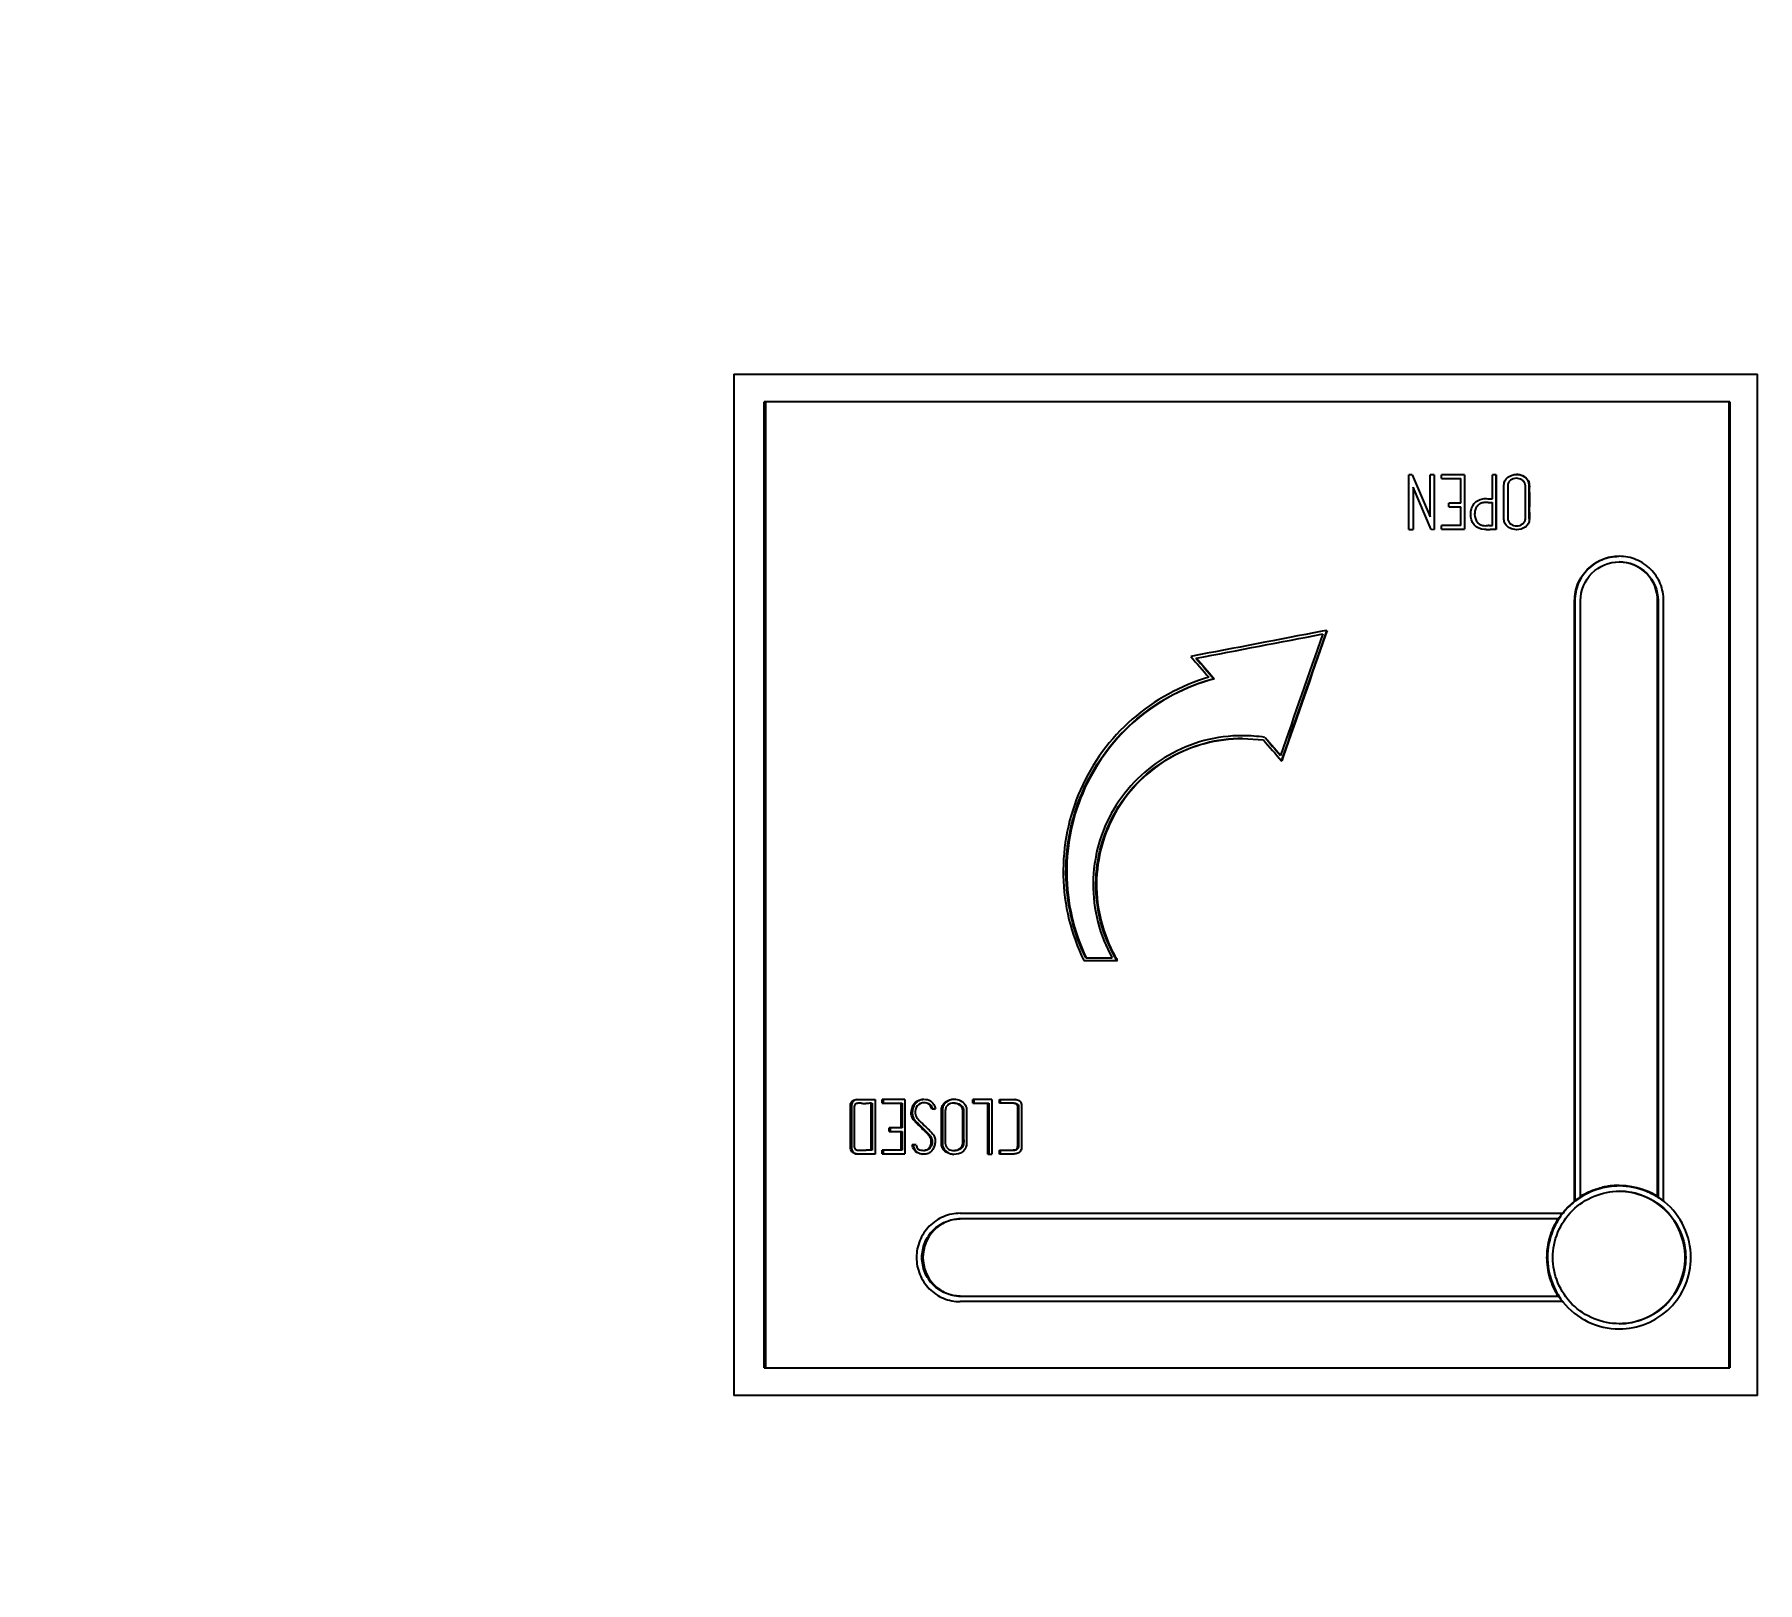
# Model space of a CAD drawing. Header units: millimetres. Extents: x 14017 to 18361, y 6223 to 10695.
# Drawn here: x 14682.8 to 14745.2, y 9079.8 to 9135.8 of the extents above; entities that cross this region are included whole.
import ezdxf

# ---------------------------------------------------------------- set-up
doc = ezdxf.new("R2010")
doc.units = ezdxf.units.MM
doc.header["$LTSCALE"] = 384.175
doc.header["$PDMODE"] = 3
doc.header["$PDSIZE"] = 8
doc.layers.get('0').update_dxf_attribs({"linetype": 'CONTINUOUS'})
doc.layers.get('Defpoints').update_dxf_attribs({"linetype": 'CONTINUOUS'})
doc.styles.get("Standard").update_dxf_attribs({"font": 'calibri.ttf'})
doc.dimstyles.get("Standard").update_dxf_attribs({"dimtxt": 43.75, "dimasz": 43.75, "dimexe": 1.5, "dimexo": 1, "dimtad": 1, "dimdsep": 46, "dimtxsty": 'Standard', "dimblk": '_FILLED', "dimblk1": '_FILLED', "dimblk2": '_FILLED', "dimcen": 0.09, "dimazin": 2, "dimtol": 1, "dimtp": 0.01, "dimtm": 0.01, "dimtfac": 1, "dimtofl": 0, "dimtmove": 0, "dimatfit": 3, "dimldrblk": '_FILLED', "dimfxl": 1, "dimtolj": 1, "dimarcsym": 0})

# ---------------------------------------------------------------- blocks, each defined once
blk = doc.blocks.new('_FILLED')
at = {"color": 0, "linetype": 'ByBlock'}
blk.add_solid([(0, 0), (-1, 0.2143), (-1, -0.2143)], dxfattribs=at)
blk = doc.blocks.new('*D318')
at = {"color": 0, "lineweight": -2}
for p, q in [((14731.806, 10042.935), (14116.23, 10042.935)), ((14117.73, 9999.185), (14117.73, 9045.253)), ((14117.73, 8045.445), (14117.73, 8999.378)), ((14306.545, 8001.695), (14116.23, 8001.695))]:
    blk.add_line(p, q, dxfattribs=at)
at = {"layer": 'Defpoints', "color": 0}
for p in [(14732.806, 10042.935), (14117.73, 8001.695), (14307.545, 8001.695)]:
    blk.add_point(p, dxfattribs=at)
at = {"color": 0, "linetype": 'ByBlock', "lineweight": -2, "xscale": 43.75, "yscale": 43.75, "zscale": 43.75}
for p, rotation in [((14117.73, 10042.935), 90), ((14117.73, 8001.695), 270)]:
    blk.add_blockref('_FILLED', p, dxfattribs=dict(at, rotation=rotation))
at = {"color": 0, "insert": (14117.73, 9022.315), "char_height": 43.75, "attachment_point": 5}
blk.add_mtext('\\A1;\\A1;C', dxfattribs=at)

msp = doc.modelspace()

# ---------------------------------------------------------------- linework, layer by layer
at = {"linetype": 'Continuous'}
for p, q in [((14708.0864, 9123.53502), (14708.0864, 9086.53502)), ((14708.0864, 9123.53502), (14745.18061, 9123.53502)), ((14745.18061, 9086.53502), (14745.18061, 9123.53502)), ((14709.19467, 9087.53502), (14709.19467, 9122.53502)), ((14744.181, 9122.53502), (14709.19467, 9122.53502)), ((14709.24189, 9122.53502), (14709.24189, 9087.53502)), ((14744.15825, 9087.53502), (14744.15825, 9122.53502)), ((14744.181, 9122.53502), (14744.181, 9087.53502)), ((14732.54597, 9117.91073), (14732.54597, 9119.88932)), ((14732.66734, 9119.88932), (14732.54597, 9119.88932)), ((14732.66734, 9119.88932), (14733.32026, 9118.36027)), ((14733.32026, 9118.36027), (14733.32026, 9119.88932)), ((14733.4616, 9119.88932), (14733.32026, 9119.88932)), ((14733.4616, 9119.88932), (14733.4616, 9117.91073)), ((14733.72737, 9119.75018), (14733.72737, 9119.88473)), ((14734.56764, 9119.88473), (14733.72737, 9119.88473)), ((14733.72737, 9119.75018), (14734.42632, 9119.75018)), ((14734.42632, 9118.86486), (14734.42632, 9119.75018)), ((14734.56764, 9119.88473), (14734.56764, 9117.91531)), ((14735.57518, 9119.02082), (14735.57518, 9119.88932)), ((14735.71646, 9119.88932), (14735.57518, 9119.88932)), ((14735.71063, 9117.91073), (14735.71063, 9119.88932)), ((14735.71646, 9119.88932), (14735.71646, 9117.91073)), ((14732.69807, 9119.4459), (14732.69807, 9117.91073)), ((14733.35318, 9117.91226), (14732.69807, 9119.4459)), ((14733.99313, 9118.72418), (14733.99313, 9118.86486)), ((14734.42632, 9118.86486), (14733.99313, 9118.86486)), ((14733.99313, 9118.72418), (14734.42632, 9118.72418)), ((14734.42632, 9118.05599), (14734.42632, 9118.72418)), ((14735.27745, 9119.02428), (14735.34623, 9119.02402)), ((14735.41773, 9118.88207), (14735.40507, 9118.88208)), ((14735.57518, 9118.04987), (14735.57518, 9118.88168)), ((14732.54597, 9117.91073), (14732.69807, 9117.91073)), ((14733.31923, 9118.36027), (14733.32026, 9118.36027)), ((14733.35252, 9117.91379), (14733.4616, 9117.91072)), ((14733.72737, 9117.91531), (14733.72737, 9118.05599)), ((14734.42632, 9118.05599), (14733.72737, 9118.05599)), ((14733.72737, 9117.91531), (14734.56764, 9117.91531)), ((14735.30168, 9117.91235), (14735.28244, 9117.91207)), ((14735.45954, 9118.05022), (14735.54961, 9118.05012)), ((14735.54961, 9118.05012), (14735.57518, 9118.04987)), ((14738.55319, 9093.59075), (14738.55319, 9115.33502)), ((14738.56471, 9115.33502), (14738.56471, 9093.59075)), ((14738.76571, 9093.73777), (14738.76571, 9115.33502)), ((14741.55931, 9093.74777), (14741.55931, 9115.33502)), ((14741.57685, 9115.33502), (14741.57685, 9093.73777)), ((14741.7774, 9093.59075), (14741.7774, 9115.33502)), ((14729.57922, 9114.2529), (14729.40828, 9114.2202)), ((14729.57927, 9114.25287), (14729.40838, 9114.22017)), ((14729.52213, 9114.08888), (14729.57927, 9114.25287)), ((14729.58573, 9114.25287), (14729.528, 9114.0869)), ((14729.58573, 9114.25287), (14729.52801, 9114.0869)), ((14724.84932, 9113.24206), (14725.38596, 9112.62486)), ((14725.38596, 9112.62486), (14725.49608, 9112.49815)), ((14725.48143, 9112.49815), (14725.49608, 9112.49815)), ((14726.53255, 9110.43751), (14726.52501, 9110.43752)), ((14726.53255, 9110.43685), (14726.52501, 9110.43741)), ((14726.52511, 9110.33683), (14727.27502, 9110.28415)), ((14727.33618, 9110.37793), (14727.90081, 9109.72952)), ((14727.93318, 9109.52826), (14727.99006, 9109.69159)), ((14727.93323, 9109.52826), (14727.99013, 9109.6916)), ((14727.93324, 9109.52826), (14727.94336, 9109.52934)), ((14727.99874, 9109.68867), (14727.94335, 9109.52934)), ((14727.99874, 9109.68867), (14727.94336, 9109.52934)), ((14720.77531, 9102.28839), (14721.99714, 9102.28839)), ((14720.83784, 9102.38839), (14721.80122, 9102.38839)), ((14721.99229, 9102.29641), (14721.99714, 9102.28839)), ((14721.99304, 9102.29687), (14721.99714, 9102.28839)), ((14712.86948, 9097.25867), (14712.87977, 9097.25771)), ((14713.16947, 9097.25957), (14713.20634, 9097.25932)), ((14713.20634, 9097.25932), (14713.20634, 9095.28073)), ((14713.46098, 9097.12018), (14713.46098, 9097.25473)), ((14714.28607, 9097.25473), (14713.46098, 9097.25473)), ((14713.49975, 9097.25473), (14713.49975, 9097.12018)), ((14714.28607, 9097.25473), (14714.28607, 9095.28531)), ((14716.74775, 9097.12018), (14716.74775, 9097.25932)), ((14717.43804, 9097.25932), (14716.74775, 9097.25932)), ((14716.77993, 9097.25932), (14716.77993, 9097.12018)), ((14717.43804, 9097.25932), (14717.43804, 9095.28073)), ((14717.70981, 9097.12018), (14717.70981, 9097.25932)), ((14717.70981, 9097.25932), (14717.75439, 9097.25932)), ((14717.74006, 9097.25932), (14717.74006, 9097.12018)), ((14717.75439, 9097.25932), (14717.87616, 9097.25932)), ((14717.75439, 9097.25932), (14717.87616, 9097.25932)), ((14717.87616, 9097.25932), (14717.90935, 9097.25932)), ((14717.87616, 9097.25932), (14717.90935, 9097.25932)), ((14717.90935, 9097.25932), (14717.98578, 9097.25932)), ((14717.98578, 9097.25932), (14718.00099, 9097.25932)), ((14717.98578, 9097.25932), (14718.00099, 9097.25932)), ((14718.00099, 9097.25932), (14718.09042, 9097.25934)), ((14718.09042, 9097.25934), (14718.09709, 9097.25934)), ((14718.09709, 9097.25934), (14718.16219, 9097.25931)), ((14718.16219, 9097.25931), (14718.16729, 9097.25932)), ((14718.16729, 9097.25931), (14718.21635, 9097.25936)), ((14718.21635, 9097.25936), (14718.25233, 9097.25964)), ((14718.25233, 9097.25964), (14718.27088, 9097.25962)), ((14712.7046, 9097.12197), (14712.67908, 9097.12396)), ((14713.06777, 9095.41987), (14713.06777, 9097.12018)), ((14713.06777, 9097.12018), (14713.10733, 9097.12018)), ((14713.10733, 9097.12018), (14713.10733, 9095.41987)), ((14713.46098, 9097.12018), (14714.1861, 9097.12018)), ((14714.14871, 9096.23486), (14714.14871, 9097.12018)), ((14714.1861, 9097.12018), (14714.1861, 9096.23486)), ((14715.26822, 9096.92293), (14715.40133, 9096.92293)), ((14715.36502, 9097.03302), (14715.40133, 9096.92293)), ((14716.74775, 9097.12018), (14717.32948, 9097.12018)), ((14717.2984, 9095.28073), (14717.2984, 9097.12018)), ((14717.32948, 9097.12018), (14717.32948, 9095.28073)), ((14717.77102, 9097.12018), (14717.70981, 9097.12018)), ((14717.94755, 9097.12018), (14717.77102, 9097.12018)), ((14717.96971, 9097.12018), (14717.94755, 9097.12018)), ((14717.96971, 9097.12018), (14717.94755, 9097.12018)), ((14718.03773, 9097.12018), (14717.96971, 9097.12018)), ((14718.0995, 9097.12018), (14718.03773, 9097.12018)), ((14718.11284, 9097.12018), (14718.0995, 9097.12018)), ((14718.11284, 9097.12018), (14718.0995, 9097.12018)), ((14718.13577, 9097.12018), (14718.11284, 9097.12018)), ((14718.17713, 9097.12018), (14718.13577, 9097.12018)), ((14718.17713, 9097.12017), (14718.16067, 9097.12018)), ((14718.18878, 9097.12018), (14718.17713, 9097.12017)), ((14718.19344, 9097.12018), (14718.18878, 9097.12018)), ((14713.72179, 9096.09418), (14713.72179, 9096.23486)), ((14714.1861, 9096.23486), (14713.72179, 9096.23486)), ((14713.72179, 9096.09418), (14714.1861, 9096.09418)), ((14713.76003, 9096.23486), (14713.76003, 9096.09418)), ((14714.14871, 9095.42599), (14714.14871, 9096.09418)), ((14714.1861, 9096.09418), (14714.1861, 9095.42599)), ((14713.10733, 9095.41987), (14713.06777, 9095.41987)), ((14713.46098, 9095.28531), (14713.46098, 9095.42599)), ((14714.1861, 9095.42599), (14713.46098, 9095.42599)), ((14713.49975, 9095.42599), (14713.49975, 9095.28531)), ((14714.57448, 9095.52385), (14714.55334, 9095.61253)), ((14714.69231, 9095.61253), (14714.55334, 9095.61253)), ((14714.57448, 9095.52385), (14714.61102, 9095.52385)), ((14714.58987, 9095.61253), (14714.61102, 9095.52385)), ((14717.70981, 9095.28073), (14717.70981, 9095.41987)), ((14717.70981, 9095.41987), (14717.74822, 9095.41987)), ((14717.74006, 9095.41987), (14717.74006, 9095.28073)), ((14717.74822, 9095.41987), (14717.76477, 9095.41987)), ((14717.74822, 9095.41987), (14717.76477, 9095.41987)), ((14717.76477, 9095.41987), (14717.85316, 9095.41987)), ((14717.85316, 9095.41987), (14717.86191, 9095.41987)), ((14717.86191, 9095.41987), (14717.90289, 9095.41987)), ((14717.90289, 9095.41987), (14717.94704, 9095.41987)), ((14717.94704, 9095.41987), (14717.9481, 9095.41987)), ((14717.94704, 9095.41987), (14718.02059, 9095.41987)), ((14718.02059, 9095.41987), (14718.05816, 9095.41987)), ((14718.05816, 9095.41987), (14718.11571, 9095.41987)), ((14718.05816, 9095.41987), (14718.09956, 9095.41987)), ((14718.11571, 9095.41987), (14718.14641, 9095.41988)), ((14718.14641, 9095.41988), (14718.16332, 9095.41987)), ((14718.16332, 9095.41987), (14718.17716, 9095.41986)), ((14718.16332, 9095.41987), (14718.17442, 9095.41986)), ((14718.17716, 9095.41986), (14718.19504, 9095.41988)), ((14712.49132, 9095.2944), (14712.53208, 9095.29458)), ((14712.73898, 9095.28091), (14712.6304, 9095.28056)), ((14712.77179, 9095.28088), (14712.73898, 9095.28091)), ((14712.77205, 9095.28193), (14712.73924, 9095.28211)), ((14712.96726, 9095.28063), (14712.77179, 9095.28088)), ((14713.20609, 9095.28073), (14712.96726, 9095.28063)), ((14713.20634, 9095.28073), (14712.96751, 9095.27986)), ((14713.46098, 9095.28531), (14714.28607, 9095.28531)), ((14717.2984, 9095.28073), (14717.43804, 9095.28073)), ((14717.87613, 9095.28073), (14717.70981, 9095.28073)), ((14717.87613, 9095.28072), (14717.82071, 9095.28073)), ((14717.98585, 9095.28075), (14717.87613, 9095.28072)), ((14718.00309, 9095.28075), (14717.98585, 9095.28075)), ((14718.00309, 9095.28074), (14717.98585, 9095.28074)), ((14718.09012, 9095.28064), (14718.00309, 9095.28075)), ((14718.16192, 9095.2808), (14718.09012, 9095.28064)), ((14718.16734, 9095.28079), (14718.16192, 9095.2808)), ((14718.16734, 9095.28062), (14718.16192, 9095.28059)), ((14718.19915, 9095.28068), (14718.16734, 9095.28079)), ((14740.17292, 9094.14502), (14740.15237, 9094.14479)), ((14740.15237, 9094.14424), (14740.15819, 9094.14457)), ((14738.56471, 9093.59075), (14738.55319, 9093.59075)), ((14741.75946, 9093.59075), (14741.7774, 9093.59075)), ((14716.29412, 9093.13502), (14738.10661, 9093.13502)), ((14737.9588, 9092.93502), (14716.29412, 9092.93502)), ((14716.29412, 9090.13502), (14737.9588, 9090.13502)), ((14738.10661, 9089.93502), (14716.29412, 9089.93502)), ((14709.19467, 9087.53502), (14744.181, 9087.53502)), ((14745.18061, 9086.53502), (14708.0864, 9086.53502))]:
    msp.add_line(p, q, dxfattribs=at)
for points in [[(14714.55223, 9096.7685), (14714.55818, 9096.70448), (14714.57613, 9096.64026), (14714.60071, 9096.58591), (14714.62759, 9096.5408), (14714.65493, 9096.50255), (14714.68559, 9096.46532), (14714.72207, 9096.42604), (14714.76537, 9096.38379), (14715.08793, 9096.07214)], [(14715.08793, 9096.07214), (14715.11916, 9096.04137), (14715.1488, 9096.01015), (14715.1801, 9095.97416), (14715.21247, 9095.93197), (14715.24349, 9095.88284), (14715.26634, 9095.83348), (14715.27816, 9095.78667), (14715.28052, 9095.73762), (14715.27719, 9095.69192), (14715.2707, 9095.65186), (14715.25989, 9095.61072), (14715.24261, 9095.56735), (14715.22097, 9095.52967), (14715.19771, 9095.49971), (14715.17394, 9095.47614), (14715.1505, 9095.45815), (14715.12792, 9095.44467), (14715.10657, 9095.43487), (14715.08667, 9095.42785), (14715.06849, 9095.42296), (14715.05164, 9095.41958), (14715.03431, 9095.4172), (14715.01479, 9095.41571), (14714.99566, 9095.41528)]]:
    msp.add_lwpolyline(points, dxfattribs=at)
for centre, radius, start, end in [((14735.34034, 9117.87519), 1.00607, 93.0258055, 93.7172845), ((14735.36036, 9117.49326), 1.38853, 91.9576767, 93.0191046), ((14735.37169, 9117.16946), 1.71253, 91.2023308, 91.9662506), ((14735.63583, 9170.78876), 51.90712, 269.7592616, 269.9330552), ((14735.48024, 9123.50109), 5.59067, 268.6530672, 270.1301261), ((14735.46549, 9116.79256), 1.25811, 90.2710879, 92.1661148), ((14735.69402, 9050.22727), 67.68346, 89.981009, 90.1702296), ((14726.52011, 9104.96905), 5.46847, 81.5198603, 89.8696506), ((14726.40248, 9104.97529), 5.17859, 209.4230784, 211.2550277), ((14726.43513, 9104.97653), 5.18863, 209.2725605, 211.1001778), ((14718.27104, 9096.61257), 0.64677, 89.5491501, 90.0140689), ((14718.27196, 9096.73665), 0.52269, 88.7103438, 89.5428566), ((14712.85108, 9099.01428), 1.89797, 265.573812, 265.7724116), ((14712.83951, 9098.88735), 1.77054, 265.8430063, 270.1043217), ((14712.83998, 9100.06931), 2.95249, 270.0535168, 270.629083), ((14712.26216, 9095.28872), 3.45247, 28.2516279, 28.5305243), ((14712.75375, 9123.06262), 27.64367, 270.0296153, 270.2818361), ((14713.11178, 9054.93113), 40.48876, 90.0622713, 90.3142258), ((14740.16719, 9091.50818), 2.63713, 98.6386261, 103.1174307), ((14740.17433, 9091.49534), 2.64967, 90.348691, 103.2053263), ((14740.16111, 9091.54669), 2.59814, 94.9127606, 98.6334838), ((14740.16078, 9091.54843), 2.59638, 90.1855783, 94.9089376), ((14740.15881, 9091.62967), 2.51031, 89.6983296, 90.0178807), ((14740.17286, 9091.51063), 2.63437, 90.0020877, 90.3186879), ((14740.17173, 9091.63814), 2.48684, 89.9933976, 90.2547156), ((14740.11193, 9091.57378), 2.53362, 128.8786511, 141.9097091), ((14740.12321, 9091.57076), 2.53591, 128.6466272, 141.7012378), ((14740.09693, 9091.59016), 2.51145, 127.6991303, 128.8469819), ((14740.10754, 9091.58828), 2.51244, 127.8781973, 128.6171425), ((14740.10372, 9091.58143), 2.52251, 127.4791386, 127.6998022), ((14740.27704, 9091.35867), 2.81323, 122.4307316, 127.493472), ((14740.11237, 9091.5821), 2.52029, 127.6573825, 127.8784646), ((14740.13152, 9091.54392), 2.5692, 121.8986938, 127.4621858), ((14740.14073, 9091.54408), 2.56771, 122.0782587, 127.640137), ((14740.16309, 9091.48763), 2.65504, 116.6211018, 121.8288471), ((14740.19893, 9091.44587), 2.68183, 103.4376447, 122.0174999), ((14740.18755, 9091.48376), 2.64234, 103.1521573, 103.3886609), ((14740.15232, 9091.46705), 2.65914, 57.9021376, 67.8049888), ((14740.14319, 9091.49204), 2.6492, 57.4334699, 67.4232765), ((14740.15191, 9091.4847), 2.66039, 52.3382827, 67.6872683), ((14740.20234, 9091.54859), 2.56349, 52.6532017, 57.8807172), ((14740.22915, 9091.58482), 2.51842, 52.2938826, 52.6382269), ((14740.23666, 9091.59449), 2.50618, 51.1229089, 52.2945468), ((14740.2232, 9091.4985), 2.68162, 147.6090939, 157.434778), ((14740.22424, 9091.50085), 2.66757, 147.6556391, 157.4584034), ((14740.23497, 9091.49822), 2.66919, 147.731947, 157.4840247), ((14740.1911, 9091.51654), 2.65356, 147.6859174, 154.3801858), ((14740.14251, 9091.55158), 2.57138, 142.1048108, 147.6363492), ((14740.15547, 9091.54749), 2.57566, 142.187494, 147.7144236), ((14740.10591, 9091.57914), 2.52557, 141.9211847, 142.0880974), ((14740.11731, 9091.57618), 2.52792, 141.7147992, 142.1710741), ((14740.1842, 9091.51813), 2.64661, 157.5074559, 164.8114068), ((14740.20209, 9091.51099), 2.66587, 154.3748247, 157.512693), ((14740.11663, 9091.53653), 2.57657, 166.2012512, 180.0926159), ((14740.15487, 9091.5267), 2.61605, 164.8242154, 166.1919949), ((14740.11357, 9091.53844), 2.57352, 180.1353351, 181.0853668), ((14740.11456, 9091.53846), 2.57451, 181.0853327, 181.5796699), ((14740.12282, 9091.5393), 2.58279, 181.5932812, 190.2095788), ((14739.99894, 9091.53505), 2.43905, 180.0007098, 181.0325397), ((14740.00313, 9091.5352), 2.43373, 180.0006822, 181.0125777), ((14740.21584, 9091.55965), 2.67795, 190.2852757, 206.8713924), ((14740.19861, 9091.55146), 2.65887, 206.8817913, 207.9380845), ((14740.18861, 9091.54614), 2.64755, 207.9378516, 209.2708628), ((14740.35641, 9091.65184), 2.83712, 208.2305177, 212.318886), ((14740.19794, 9091.55498), 2.638, 207.9720495, 212.3877846), ((14740.20866, 9091.5579), 2.63979, 207.9066676, 212.3194089), ((14740.16718, 9091.53399), 2.62291, 209.2681628, 212.2330544), ((14744.60491, 9094.59686), 7.99999, 213.8766882, 214.0306344), ((14740.14048, 9091.51826), 2.56981, 212.3827541, 217.9203749), ((14740.15311, 9091.5225), 2.57393, 212.3145581, 217.8421441), ((14740.10328, 9091.49021), 2.52323, 217.936937, 218.248009), ((14740.11715, 9091.49547), 2.52894, 217.858215, 218.1271803)]:
    msp.add_arc(centre, radius, start, end, dxfattribs=at)
for centre, major_axis, ratio, start_param, end_param in [((14732.80592, 9113.30773), (-99.89225, 114.61339), 0.04049162, 1.53552016, 1.54211127), ((14732.80592, 9112.49815), (-99.91325, 114.62726), 0.03632924, 1.53265253, 1.53914103), ((14732.80592, 9109.72465), (-99.96105, 114.65872), 0.02433922, 1.54388561, 1.54958024), ((14732.80592, 9110.28415), (-99.95058, 114.652), 0.02741752, 1.546899, 1.55349011)]:
    msp.add_ellipse(centre, major_axis=major_axis, ratio=ratio, start_param=start_param, end_param=end_param, dxfattribs=at)
for points, knots in [([(14735.99284, 9119.51648), (14735.99387, 9119.57035), (14736.01636, 9119.68317), (14736.16916, 9119.84854), (14736.33905, 9119.90002), (14736.44683, 9119.90002)], [0, 0, 0, 0, 0.24765687, 0.50462891, 1, 1, 1, 1]), ([(14736.4387, 9119.76087), (14736.36527, 9119.76087), (14736.24996, 9119.72522), (14736.14692, 9119.60995), (14736.13333, 9119.53159), (14736.13261, 9119.4931)], [0, 0, 0, 0, 0.49164567, 0.74220172, 1, 1, 1, 1]), ([(14736.77276, 9118.30575), (14736.77497, 9118.37455), (14736.77189, 9118.51218), (14736.77303, 9118.71847), (14736.77277, 9118.92474), (14736.77264, 9119.13091), (14736.77329, 9119.30304), (14736.77187, 9119.43944), (14736.77599, 9119.54162), (14736.72782, 9119.6379), (14736.61663, 9119.72506), (14736.50904, 9119.76087), (14736.4387, 9119.76087)], [0, 0, 0, 0, 0.12481587, 0.2494666, 0.37413271, 0.49880055, 0.62346371, 0.68579326, 0.74709034, 0.80595386, 0.87245463, 1, 1, 1, 1]), ([(14736.90422, 9118.27874), (14736.90636, 9118.35769), (14736.90339, 9118.51556), (14736.90451, 9118.75226), (14736.90406, 9118.9888), (14736.90472, 9119.22562), (14736.90292, 9119.42186), (14736.90642, 9119.57906), (14736.84802, 9119.72952), (14736.68643, 9119.86206), (14736.52597, 9119.89903), (14736.44676, 9119.89997)], [0, 0, 0, 0, 0.12518041, 0.25016834, 0.37518046, 0.50019484, 0.62517224, 0.68735296, 0.74710024, 0.87443354, 1, 1, 1, 1]), ([(14736.44683, 9119.90002), (14736.52657, 9119.90002), (14736.68855, 9119.86509), (14736.85246, 9119.73392), (14736.91403, 9119.58392), (14736.91153, 9119.42604), (14736.91282, 9119.22926), (14736.91233, 9118.99158), (14736.91273, 9118.75422), (14736.91162, 9118.51669), (14736.91458, 9118.35827), (14736.91246, 9118.27905)], [0, 0, 0, 0, 0.12587892, 0.25339521, 0.31313139, 0.37517647, 0.50008944, 0.62503389, 0.7499761, 0.87489471, 1, 1, 1, 1]), ([(14736.4491, 9117.90001), (14736.3684, 9117.90001), (14736.20586, 9117.93456), (14736.04553, 9118.07118), (14735.99045, 9118.22197), (14735.9943, 9118.37868), (14735.99241, 9118.57435), (14735.99286, 9118.81002), (14735.99347, 9119.12395), (14735.98984, 9119.35951), (14735.99284, 9119.51648)], [0, 0, 0, 0, 0.12811986, 0.25463995, 0.31443689, 0.37687481, 0.50145099, 0.62609309, 0.75073168, 1, 1, 1, 1]), ([(14736.13261, 9119.4931), (14736.13132, 9119.42454), (14736.13319, 9119.28738), (14736.13244, 9119.08169), (14736.13259, 9118.87598), (14736.13272, 9118.67036), (14736.13217, 9118.49878), (14736.13337, 9118.36158), (14736.12972, 9118.25836), (14736.17104, 9118.1609), (14736.27195, 9118.06579), (14736.37904, 9118.03909), (14736.44727, 9118.03909)], [0, 0, 0, 0, 0.12523451, 0.2504674, 0.37568589, 0.50090377, 0.62611466, 0.68872157, 0.75215978, 0.8125644, 0.87539851, 1, 1, 1, 1]), ([(14734.78882, 9118.46272), (14734.78978, 9118.59789), (14734.85275, 9118.81408), (14735.07171, 9118.98861), (14735.20933, 9119.02137), (14735.27745, 9119.02426)], [0, 0, 0, 0, 0.49716368, 0.74923275, 1, 1, 1, 1]), ([(14735.28244, 9117.91207), (14735.14776, 9117.91007), (14734.85532, 9118.03301), (14734.78977, 9118.32706), (14734.78882, 9118.46272)], [0, 0, 0, 0, 0.49820008, 1, 1, 1, 1]), ([(14735.27511, 9118.87915), (14735.22534, 9118.8759), (14735.12297, 9118.85787), (14735.00883, 9118.75012), (14734.94665, 9118.61156), (14734.93053, 9118.51124), (14734.93013, 9118.46119)], [0, 0, 0, 0, 0.24952922, 0.4991398, 0.74954165, 1, 1, 1, 1]), ([(14734.93013, 9118.46119), (14734.9311, 9118.35819), (14734.98265, 9118.19577), (14735.14954, 9118.06058), (14735.257, 9118.04491), (14735.30915, 9118.04502)], [0, 0, 0, 0, 0.49706742, 0.74830261, 1, 1, 1, 1]), ([(14736.44727, 9118.03909), (14736.52485, 9118.03909), (14736.64573, 9118.07336), (14736.75552, 9118.18914), (14736.77155, 9118.26774), (14736.77276, 9118.30575)], [0, 0, 0, 0, 0.50347561, 0.75318578, 1, 1, 1, 1]), ([(14736.91246, 9118.27905), (14736.91097, 9118.22358), (14736.88734, 9118.10883), (14736.73126, 9117.94089), (14736.5574, 9117.90001), (14736.4491, 9117.90001)], [0, 0, 0, 0, 0.25184217, 0.50846349, 1, 1, 1, 1]), ([(14738.55319, 9115.33502), (14738.55285, 9115.54314), (14738.63696, 9115.96412), (14738.99402, 9116.4959), (14739.5272, 9116.85178), (14739.94874, 9116.93502), (14740.15728, 9116.93502)], [0, 0, 0, 0, 0.24971961, 0.49963315, 0.74977502, 1, 1, 1, 1]), ([(14740.17201, 9116.93502), (14739.96307, 9116.93502), (14739.54084, 9116.85184), (14739.00661, 9116.49608), (14738.6487, 9115.9643), (14738.56437, 9115.54316), (14738.56471, 9115.33502)], [0, 0, 0, 0, 0.25045594, 0.50069375, 0.75051174, 1, 1, 1, 1]), ([(14738.76571, 9115.33502), (14738.76513, 9115.69245), (14739.06775, 9116.43778), (14739.81351, 9116.73502), (14740.17201, 9116.73502)], [0, 0, 0, 0, 0.49924749, 1, 1, 1, 1]), ([(14741.55931, 9115.33502), (14741.55989, 9115.69002), (14741.26372, 9116.42969), (14740.52719, 9116.73124), (14740.17178, 9116.73495)], [0, 0, 0, 0, 0.49969646, 1, 1, 1, 1]), ([(14741.7774, 9115.33502), (14741.77774, 9115.54314), (14741.69368, 9115.96412), (14741.33655, 9116.49601), (14740.80284, 9116.85192), (14740.38087, 9116.93502), (14740.17201, 9116.93502)], [0, 0, 0, 0, 0.24959285, 0.49938702, 0.74952683, 1, 1, 1, 1]), ([(14740.17201, 9116.73502), (14740.53029, 9116.73502), (14741.27586, 9116.43764), (14741.57743, 9115.69235), (14741.57685, 9115.33502)], [0, 0, 0, 0, 0.50066075, 1, 1, 1, 1]), ([(14725.30193, 9112.55183), (14724.28864, 9112.25878), (14722.36632, 9111.20887), (14720.4333, 9108.57501), (14719.78891, 9105.3699), (14720.30723, 9103.23651), (14720.77531, 9102.28839)], [0, 0, 0, 0, 0.24962622, 0.49945919, 0.74977025, 1, 1, 1, 1]), ([(14720.83784, 9102.38839), (14720.38075, 9103.33448), (14719.88709, 9105.4607), (14720.57091, 9108.63805), (14722.5366, 9111.22361), (14724.46843, 9112.22881), (14725.48143, 9112.49815)], [0, 0, 0, 0, 0.25023793, 0.50052798, 0.75036506, 1, 1, 1, 1]), ([(14725.49608, 9112.49815), (14724.48453, 9112.22866), (14722.55608, 9111.22266), (14720.59608, 9108.63843), (14719.91359, 9105.46574), (14720.40342, 9103.34195), (14720.85804, 9102.39614)], [0, 0, 0, 0, 0.2496339, 0.49945057, 0.74975417, 1, 1, 1, 1]), ([(14726.52501, 9110.43752), (14726.05737, 9110.43793), (14725.11709, 9110.31697), (14723.37889, 9109.60383), (14721.63464, 9107.89868), (14720.85658, 9105.09457), (14721.34536, 9103.19788), (14721.80122, 9102.38839)], [0, 0, 0, 0, 0.12569812, 0.25130933, 0.50055738, 0.750285, 1, 1, 1, 1]), ([(14721.89184, 9102.43129), (14721.44358, 9103.22602), (14720.9605, 9105.08815), (14721.72335, 9107.84231), (14723.43428, 9109.52), (14725.14265, 9110.21769), (14726.06582, 9110.33696), (14726.52511, 9110.337)], [0, 0, 0, 0, 0.24972251, 0.49944558, 0.74869234, 0.87430011, 1, 1, 1, 1]), ([(14726.52511, 9110.33696), (14726.06712, 9110.33582), (14725.14681, 9110.21455), (14723.445, 9109.51414), (14721.74359, 9107.83662), (14720.98572, 9105.09034), (14721.4641, 9103.23325), (14721.90907, 9102.43947)], [0, 0, 0, 0, 0.12569051, 0.25129086, 0.5005329, 0.75026517, 1, 1, 1, 1]), ([(14712.31389, 9097.06819), (14712.31477, 9097.12437), (14712.37207, 9097.20918), (14712.4772, 9097.25089), (14712.5344, 9097.26508), (14712.56319, 9097.26417)], [0, 0, 0, 0, 0.49428118, 0.74656838, 1, 1, 1, 1]), ([(14712.54905, 9097.25612), (14712.52542, 9097.25069), (14712.47686, 9097.24114), (14712.39766, 9097.18519), (14712.3557, 9097.11567), (14712.35496, 9097.06819)], [0, 0, 0, 0, 0.25254789, 0.50537827, 1, 1, 1, 1]), ([(14714.51558, 9096.7685), (14714.51523, 9096.89431), (14714.57389, 9097.09697), (14714.79045, 9097.24603), (14714.92122, 9097.26544), (14714.98818, 9097.26544)], [0, 0, 0, 0, 0.49531818, 0.7363617, 1, 1, 1, 1]), ([(14714.96412, 9097.26265), (14714.90458, 9097.25696), (14714.78831, 9097.22646), (14714.60124, 9097.07369), (14714.55191, 9096.88645), (14714.55223, 9096.7685)], [0, 0, 0, 0, 0.25493687, 0.4972601, 1, 1, 1, 1]), ([(14714.98818, 9097.26544), (14715.06568, 9097.26544), (14715.2331, 9097.23539), (14715.32072, 9097.09617), (14715.36502, 9097.03302)], [0, 0, 0, 0, 0.50112617, 1, 1, 1, 1]), ([(14715.61464, 9096.88663), (14715.61566, 9096.9403), (14715.63753, 9097.05231), (14715.78725, 9097.21792), (14715.95569, 9097.27002), (14716.06247, 9097.27002)], [0, 0, 0, 0, 0.24869436, 0.50534665, 1, 1, 1, 1]), ([(14716.06268, 9097.26908), (14715.96169, 9097.26331), (14715.80579, 9097.2057), (14715.66978, 9097.04466), (14715.65013, 9096.93878), (14715.64912, 9096.88775)], [0, 0, 0, 0, 0.49468597, 0.75040939, 1, 1, 1, 1]), ([(14716.06247, 9097.27002), (14716.14087, 9097.27002), (14716.30091, 9097.23515), (14716.46226, 9097.10441), (14716.52318, 9096.95517), (14716.52105, 9096.7974), (14716.52216, 9096.60046), (14716.52173, 9096.3625), (14716.52211, 9096.12486), (14716.52102, 9095.88705), (14716.52393, 9095.72845), (14716.52184, 9095.64913)], [0, 0, 0, 0, 0.12409938, 0.25095201, 0.31059882, 0.37275584, 0.49815485, 0.62358349, 0.74900992, 0.87441239, 1, 1, 1, 1]), ([(14718.28372, 9097.25921), (14718.33159, 9097.25812), (14718.42917, 9097.23785), (14718.52432, 9097.1123), (14718.51273, 9096.96408), (14718.5158, 9096.81867), (14718.515, 9096.67285), (14718.51526, 9096.47895), (14718.51521, 9096.23638), (14718.51489, 9095.94535), (14718.51585, 9095.72711), (14718.51457, 9095.58052), (14718.5184, 9095.4842), (14718.47516, 9095.36422), (14718.34485, 9095.28676), (14718.2481, 9095.28068), (14718.19915, 9095.28068)], [0, 0, 0, 0, 0.06205046, 0.12118582, 0.18547489, 0.2483384, 0.31119417, 0.37404979, 0.49976124, 0.62550374, 0.75122665, 0.7826466, 0.81540591, 0.87629467, 0.93655957, 1, 1, 1, 1]), ([(14712.4914, 9095.2944), (14712.45502, 9095.30478), (14712.38257, 9095.33615), (14712.31664, 9095.43876), (14712.31334, 9095.55614), (14712.31425, 9095.71028), (14712.315, 9095.90435), (14712.31523, 9096.21443), (14712.31446, 9096.60249), (14712.31384, 9096.91295), (14712.31382, 9097.06819)], [0, 0, 0, 0, 0.06115757, 0.12260374, 0.1849772, 0.24767143, 0.37282866, 0.49815175, 0.74907589, 1, 1, 1, 1]), ([(14712.35476, 9097.06819), (14712.35478, 9096.91298), (14712.35541, 9096.60257), (14712.35617, 9096.21457), (14712.35594, 9095.90455), (14712.35519, 9095.71052), (14712.35429, 9095.55639), (14712.35754, 9095.43905), (14712.42336, 9095.33639), (14712.49578, 9095.30497), (14712.53216, 9095.29458)], [0, 0, 0, 0, 0.25092344, 0.50184687, 0.62716964, 0.75232659, 0.81502005, 0.87739564, 0.93884278, 1, 1, 1, 1]), ([(14712.45224, 9097.00703), (14712.45224, 9096.8532), (14712.45223, 9096.62245), (14712.45226, 9096.31481), (14712.45214, 9096.08398), (14712.45252, 9095.89195), (14712.45176, 9095.73758), (14712.45407, 9095.62329), (14712.44582, 9095.50695), (14712.53558, 9095.41677), (14712.65281, 9095.42053), (14712.73005, 9095.41896), (14712.76804, 9095.41896)], [0, 0, 0, 0, 0.25127983, 0.37691694, 0.50255942, 0.62821648, 0.69101012, 0.75388895, 0.81745605, 0.87182911, 0.93793691, 1, 1, 1, 1]), ([(14712.62149, 9097.12502), (14712.60258, 9097.1238), (14712.56526, 9097.11759), (14712.48882, 9097.10649), (14712.45287, 9097.0443), (14712.45224, 9097.00703)], [0, 0, 0, 0, 0.25151064, 0.5052839, 1, 1, 1, 1]), ([(14714.9599, 9095.41528), (14715.00049, 9095.41528), (14715.08161, 9095.42779), (14715.19008, 9095.51456), (14715.25112, 9095.66519), (14715.24586, 9095.84096), (14715.14658, 9095.97797), (14714.97259, 9096.15243), (14714.76617, 9096.34189), (14714.56139, 9096.55545), (14714.51557, 9096.7027), (14714.51558, 9096.7685)], [0, 0, 0, 0, 0.0686705, 0.13355411, 0.22547963, 0.33485144, 0.4136672, 0.50474561, 0.75295779, 0.88869037, 1, 1, 1, 1]), ([(14714.98942, 9097.14158), (14714.89775, 9097.14158), (14714.70052, 9097.06021), (14714.60232, 9096.70379), (14714.85962, 9096.44219), (14715.06682, 9096.24531), (14715.23461, 9096.08988), (14715.35025, 9095.95075), (14715.39355, 9095.78116), (14715.37331, 9095.59048), (14715.29701, 9095.4067), (14715.13162, 9095.2907), (14715.0218, 9095.27462), (14714.96603, 9095.27462)], [0, 0, 0, 0, 0.1085446, 0.22109868, 0.37623442, 0.50050497, 0.56850263, 0.64659981, 0.7108788, 0.7691469, 0.8726491, 0.93395924, 1, 1, 1, 1]), ([(14715.26822, 9096.92293), (14715.23676, 9096.98136), (14715.18296, 9097.1044), (14715.04798, 9097.14158), (14714.98942, 9097.14158)], [0, 0, 0, 0, 0.53122028, 1, 1, 1, 1]), ([(14715.08834, 9097.13584), (14715.13293, 9097.12705), (14715.22761, 9097.0776), (14715.26991, 9096.98455), (14715.29538, 9096.93771)], [0, 0, 0, 0, 0.46021881, 1, 1, 1, 1]), ([(14716.06452, 9095.27001), (14715.98488, 9095.27001), (14715.82392, 9095.30481), (14715.66626, 9095.44176), (14715.61229, 9095.59211), (14715.61608, 9095.74872), (14715.61422, 9095.94443), (14715.61467, 9096.18011), (14715.61527, 9096.49406), (14715.61167, 9096.72964), (14715.61464, 9096.88663)], [0, 0, 0, 0, 0.12679427, 0.25268137, 0.31254476, 0.37515417, 0.50007405, 0.62506014, 0.7500427, 1, 1, 1, 1]), ([(14715.64912, 9096.88775), (14715.64605, 9096.73327), (14715.6497, 9096.50145), (14715.64918, 9096.19246), (14715.64842, 9095.96065), (14715.65129, 9095.76756), (14715.64543, 9095.61387), (14715.68585, 9095.46252), (14715.83315, 9095.31984), (14715.98726, 9095.27504), (14716.06471, 9095.27088)], [0, 0, 0, 0, 0.25036384, 0.37554645, 0.50073282, 0.62585394, 0.68878383, 0.74902189, 0.87432237, 1, 1, 1, 1]), ([(14715.75241, 9096.86273), (14715.75118, 9096.79419), (14715.75298, 9096.65707), (14715.75225, 9096.45143), (14715.7524, 9096.24576), (14715.75252, 9096.04018), (14715.75198, 9095.86864), (14715.75316, 9095.73146), (14715.74958, 9095.62837), (14715.7902, 9095.53109), (14715.88943, 9095.43601), (14715.99538, 9095.40909), (14716.06272, 9095.40909)], [0, 0, 0, 0, 0.12549794, 0.25100372, 0.37649514, 0.50198599, 0.62746935, 0.69021267, 0.75378665, 0.81419569, 0.87671076, 1, 1, 1, 1]), ([(14716.05415, 9097.13087), (14715.9817, 9097.13084), (14715.86757, 9097.09485), (14715.7663, 9096.97954), (14715.7531, 9096.90129), (14715.75241, 9096.86273)], [0, 0, 0, 0, 0.48855548, 0.7399461, 1, 1, 1, 1]), ([(14716.38393, 9095.6761), (14716.38605, 9095.74489), (14716.38309, 9095.88248), (14716.38418, 9096.08875), (14716.38393, 9096.29498), (14716.3838, 9096.50114), (14716.38439, 9096.67324), (14716.3834, 9096.80972), (14716.38687, 9096.91163), (14716.3406, 9097.00821), (14716.23061, 9097.09563), (14716.12385, 9097.13091), (14716.05415, 9097.13087)], [0, 0, 0, 0, 0.12503069, 0.24990437, 0.37479413, 0.49968365, 0.6245909, 0.68705602, 0.74848636, 0.80728114, 0.8733724, 1, 1, 1, 1]), ([(14716.08789, 9097.13087), (14716.15746, 9097.13087), (14716.26402, 9097.09553), (14716.37372, 9097.00806), (14716.4198, 9096.91149), (14716.4163, 9096.80961), (14716.41731, 9096.67314), (14716.41671, 9096.50106), (14716.41684, 9096.29492), (14716.41709, 9096.08871), (14716.416, 9095.88247), (14716.41895, 9095.74488), (14716.41684, 9095.67611)], [0, 0, 0, 0, 0.12644984, 0.19247455, 0.25126513, 0.3127196, 0.37520478, 0.50015293, 0.62508332, 0.75001394, 0.87492847, 1, 1, 1, 1]), ([(14718.19504, 9095.41988), (14718.23646, 9095.41985), (14718.32227, 9095.42534), (14718.37742, 9095.52283), (14718.37488, 9095.59957), (14718.37553, 9095.6808), (14718.37522, 9095.78094), (14718.37532, 9095.90108), (14718.37529, 9096.06124), (14718.37529, 9096.26143), (14718.37537, 9096.5017), (14718.3751, 9096.7018), (14718.37562, 9096.86227), (14718.37487, 9096.96087), (14718.37676, 9097.03775), (14718.33638, 9097.1091), (14718.26915, 9097.11876), (14718.2276, 9097.11998)], [0, 0, 0, 0, 0.06512668, 0.12112468, 0.15433107, 0.18586635, 0.24885186, 0.31182986, 0.37479663, 0.50073066, 0.62666523, 0.75259704, 0.81560451, 0.87864085, 0.90863677, 0.93463224, 1, 1, 1, 1]), ([(14718.24693, 9097.12016), (14718.29025, 9097.11977), (14718.35946, 9097.11284), (14718.40515, 9097.04201), (14718.40419, 9096.96397), (14718.40442, 9096.86451), (14718.40409, 9096.70188), (14718.40427, 9096.49924), (14718.40417, 9096.25587), (14718.40434, 9096.05308), (14718.40401, 9095.89091), (14718.40502, 9095.76903), (14718.40119, 9095.64701), (14718.4151, 9095.52663), (14718.33473, 9095.41705), (14718.24896, 9095.41986), (14718.20648, 9095.41986)], [0, 0, 0, 0, 0.06717851, 0.0930572, 0.12270783, 0.18566665, 0.24858919, 0.37434836, 0.50011041, 0.625872, 0.68875166, 0.75164595, 0.81454362, 0.87909105, 0.93412903, 1, 1, 1, 1]), ([(14714.96603, 9095.27462), (14714.88157, 9095.27462), (14714.70812, 9095.3066), (14714.60336, 9095.45041), (14714.57448, 9095.52385)], [0, 0, 0, 0, 0.51697826, 1, 1, 1, 1]), ([(14714.61102, 9095.52385), (14714.6362, 9095.45967), (14714.71726, 9095.33655), (14714.85656, 9095.28823), (14714.92554, 9095.27936)], [0, 0, 0, 0, 0.49781907, 1, 1, 1, 1]), ([(14714.69231, 9095.61253), (14714.70127, 9095.55687), (14714.76299, 9095.43469), (14714.89603, 9095.41528), (14714.9599, 9095.41528)], [0, 0, 0, 0, 0.46883484, 1, 1, 1, 1]), ([(14716.06272, 9095.40909), (14716.13942, 9095.40909), (14716.25921, 9095.44375), (14716.36718, 9095.55967), (14716.38276, 9095.63808), (14716.38393, 9095.6761)], [0, 0, 0, 0, 0.50122325, 0.75138589, 1, 1, 1, 1]), ([(14716.52184, 9095.64913), (14716.52039, 9095.59369), (14716.49725, 9095.47931), (14716.34375, 9095.31139), (14716.17152, 9095.27001), (14716.06452, 9095.27001)], [0, 0, 0, 0, 0.25361886, 0.51075086, 1, 1, 1, 1]), ([(14716.41684, 9095.67611), (14716.41567, 9095.63809), (14716.40014, 9095.55972), (14716.29245, 9095.4438), (14716.17283, 9095.40909), (14716.09627, 9095.40909)], [0, 0, 0, 0, 0.24887613, 0.49911009, 1, 1, 1, 1]), ([(14737.76047, 9091.53502), (14737.76047, 9092.14909), (14738.28014, 9093.42667), (14739.55868, 9093.93514), (14740.17201, 9093.93498)], [0, 0, 0, 0, 0.50029746, 1, 1, 1, 1]), ([(14739.57055, 9094.06848), (14739.42882, 9094.0352), (14739.14712, 9093.95467), (14738.88921, 9093.81501), (14738.76571, 9093.73777)], [0, 0, 0, 0, 0.49987005, 1, 1, 1, 1]), ([(14742.55971, 9091.53502), (14742.55971, 9092.14598), (14742.04992, 9093.41745), (14740.7816, 9093.9311), (14740.17182, 9093.93494)], [0, 0, 0, 0, 0.50047895, 1, 1, 1, 1]), ([(14740.17201, 9093.93498), (14740.78475, 9093.93482), (14742.06273, 9093.42635), (14742.57925, 9092.14875), (14742.57925, 9091.53502)], [0, 0, 0, 0, 0.49959858, 1, 1, 1, 1]), ([(14742.7696, 9091.53502), (14742.7696, 9091.91581), (14742.5907, 9092.6843), (14742.10564, 9093.30691), (14741.80967, 9093.54553)], [0, 0, 0, 0, 0.50039632, 1, 1, 1, 1]), ([(14716.29412, 9093.13502), (14716.08754, 9093.13536), (14715.6695, 9093.05144), (14715.14203, 9092.69518), (14714.7898, 9092.16244), (14714.66652, 9091.53502), (14714.7898, 9090.90761), (14715.14203, 9090.37487), (14715.6695, 9090.01861), (14716.08754, 9089.93468), (14716.29412, 9089.93502)], [0, 0, 0, 0, 0.12460011, 0.24937393, 0.37452979, 0.5, 0.62547021, 0.75062607, 0.87539989, 1, 1, 1, 1]), ([(14716.29412, 9090.13502), (14716.11335, 9090.13473), (14715.74753, 9090.20817), (14715.28593, 9090.51988), (14714.97763, 9090.98601), (14714.86971, 9091.53502), (14714.97763, 9092.08404), (14715.28593, 9092.55017), (14715.74753, 9092.86188), (14716.11335, 9092.93532), (14716.29412, 9092.93502)], [0, 0, 0, 0, 0.12459869, 0.24937975, 0.37453752, 0.5, 0.62546248, 0.75062025, 0.87540131, 1, 1, 1, 1]), ([(14716.29454, 9092.93467), (14716.11726, 9092.93057), (14715.76033, 9092.84963), (14715.16544, 9092.44052), (14714.79304, 9091.53498), (14715.16553, 9090.62961), (14715.76028, 9090.22024), (14716.11725, 9090.13947), (14716.29451, 9090.13537)], [0, 0, 0, 0, 0.12535819, 0.25108732, 0.49999563, 0.74892103, 0.87465303, 1, 1, 1, 1]), ([(14740.17201, 9089.13507), (14739.55863, 9089.13495), (14738.28007, 9089.64339), (14737.76047, 9090.92101), (14737.76047, 9091.53502)], [0, 0, 0, 0, 0.49974279, 1, 1, 1, 1]), ([(14740.17183, 9089.13512), (14740.78164, 9089.1392), (14742.04997, 9089.65252), (14742.55971, 9090.92411), (14742.55971, 9091.53502)], [0, 0, 0, 0, 0.49955384, 1, 1, 1, 1]), ([(14740.17201, 9088.94507), (14740.83319, 9088.94526), (14742.2123, 9089.49395), (14742.7696, 9090.8727), (14742.7696, 9091.53502)], [0, 0, 0, 0, 0.49956603, 1, 1, 1, 1]), ([(14742.57925, 9091.53502), (14742.57925, 9090.92127), (14742.06269, 9089.64369), (14740.78472, 9089.13519), (14740.17201, 9089.13507)], [0, 0, 0, 0, 0.50042539, 1, 1, 1, 1]), ([(14738.12778, 9089.93408), (14738.36752, 9089.62863), (14738.9992, 9089.12698), (14739.78398, 9088.94496), (14740.17201, 9088.94507)], [0, 0, 0, 0, 0.50017073, 1, 1, 1, 1])]:
    msp.add_open_spline(points, degree=3, knots=knots, dxfattribs=at)
for points in [[(14735.40507, 9118.88213), (14735.38196, 9118.88217), (14735.35885, 9118.8821), (14735.33575, 9118.88161)], [(14735.34625, 9119.02476), (14735.42256, 9119.02341), (14735.49886, 9119.02082), (14735.57518, 9119.02082)], [(14735.34882, 9117.91196), (14735.33311, 9117.91231), (14735.31739, 9117.91252), (14735.30168, 9117.91235)], [(14735.30915, 9118.04502), (14735.34545, 9118.0451), (14735.38167, 9118.04835), (14735.41794, 9118.04977)], [(14729.40828, 9114.2202), (14727.82036, 9113.91643), (14726.2325, 9113.61227), (14724.64472, 9113.30773)], [(14724.83446, 9113.24229), (14726.36529, 9113.5359), (14727.8962, 9113.8291), (14729.42718, 9114.12196)], [(14729.42713, 9114.12197), (14728.91633, 9112.65624), (14728.40567, 9111.19047), (14727.89516, 9109.72465)], [(14727.99006, 9109.69159), (14728.5006, 9111.1574), (14729.01127, 9112.62316), (14729.52208, 9114.08888)], [(14729.528, 9114.0869), (14729.01811, 9112.62087), (14728.50836, 9111.15479), (14727.99874, 9109.68867)], [(14712.56319, 9097.26417), (14712.58809, 9097.26338), (14712.61297, 9097.25791), (14712.63781, 9097.25986)], [(14712.63781, 9097.25986), (14712.6557, 9097.26128), (14712.67367, 9097.26294), (14712.69161, 9097.26218)], [(14712.69161, 9097.26218), (14712.73032, 9097.26055), (14712.76911, 9097.25419), (14712.80774, 9097.25721)], [(14712.80774, 9097.25721), (14712.82826, 9097.25881), (14712.84897, 9097.2604), (14712.86948, 9097.25867)], [(14712.87977, 9097.25771), (14712.89883, 9097.25581), (14712.91809, 9097.2544), (14712.93718, 9097.25577)], [(14712.93718, 9097.25577), (14712.9622, 9097.25756), (14712.98728, 9097.26034), (14713.01234, 9097.25929)], [(14713.01234, 9097.25929), (14713.03385, 9097.25838), (14713.05538, 9097.25693), (14713.0769, 9097.25742)], [(14713.0769, 9097.25742), (14713.10776, 9097.25813), (14713.13861, 9097.25979), (14713.16947, 9097.25957)], [(14712.67908, 9097.12396), (14712.65993, 9097.12537), (14712.64065, 9097.12626), (14712.62149, 9097.12502)], [(14713.06777, 9097.12018), (14713.00264, 9097.12018), (14712.93752, 9097.11769), (14712.87239, 9097.11699)], [(14718.2276, 9097.11998), (14718.21622, 9097.12031), (14718.20483, 9097.12018), (14718.19344, 9097.12018)], [(14712.6304, 9095.28056), (14712.58373, 9095.28055), (14712.53384, 9095.27577), (14712.49108, 9095.29449)], [(14740.16067, 9094.12495), (14739.96788, 9094.1241), (14739.77406, 9094.10066), (14739.58632, 9094.05679)], [(14741.15684, 9093.92916), (14740.84697, 9094.05568), (14740.50672, 9094.12494), (14740.17201, 9094.12498)], [(14741.16028, 9093.93823), (14740.84983, 9094.0673), (14740.50823, 9094.13818), (14740.17203, 9094.13995)], [(14740.17292, 9094.145), (14740.50952, 9094.14499), (14740.85224, 9094.07781), (14741.16376, 9093.95034)], [(14738.76836, 9093.73315), (14739.01307, 9093.88844), (14739.28841, 9094.00219), (14739.57055, 9094.06848)], [(14741.57685, 9093.73777), (14741.44587, 9093.82014), (14741.30516, 9093.8873), (14741.16196, 9093.9459)], [(14737.74687, 9092.52753), (14737.80545, 9092.66871), (14737.8814, 9092.80278), (14737.96369, 9092.93159)], [(14737.96369, 9092.93159), (14738.0083, 9093.00143), (14738.05571, 9093.06963), (14738.10661, 9093.13502)], [(14737.75131, 9092.52568), (14737.61665, 9092.20112), (14737.54848, 9091.84134), (14737.55474, 9091.49001)], [(14737.55989, 9091.53502), (14737.55989, 9091.87122), (14737.6315, 9092.21299), (14737.76047, 9092.52348)], [(14737.76925, 9092.52036), (14737.64086, 9092.21085), (14737.5694, 9091.87025), (14737.5694, 9091.53517)], [(14737.55474, 9091.49001), (14737.56197, 9091.08437), (14737.66921, 9090.6696), (14737.86091, 9090.31205)], [(14737.86812, 9090.31765), (14737.67841, 9090.67477), (14737.56757, 9091.08678), (14737.56029, 9091.4911)], [(14737.56978, 9091.49219), (14737.5769, 9091.08919), (14737.68716, 9090.67856), (14737.87584, 9090.3224)], [(14737.96301, 9090.13761), (14737.92542, 9090.19361), (14737.88863, 9090.25038), (14737.85676, 9090.30982)], [(14738.10661, 9089.93502), (14738.06032, 9089.99481), (14738.01732, 9090.05711), (14737.97501, 9090.11978)]]:
    msp.add_open_spline(points, degree=3, dxfattribs=at)

# ---------------------------------------------------------------- dimensions: what is measured, and where the dimension line sits
dim = msp.add_linear_dim(base=(14117.73012, 8001.69523), p1=(14732.80592, 10042.93502), p2=(14307.54526, 8001.69523), angle=90, text='\\A1;C', dimstyle='Standard', override={"dimtad": 0, "dimtih": 1, "dimtoh": 1, "dimdec": 4, "dimzin": 0, "dimtxsty": 'Standard', "dimcen": 62.865, "dimadec": 0, "dimazin": 0, "dimtdec": 4, "dimtzin": 0})
dim.commit()
dim.dimension.update_dxf_attribs({"geometry": '*D318', "text_midpoint": (14117.73012, 9022.31513)})

doc.saveas('drawing.dxf')
